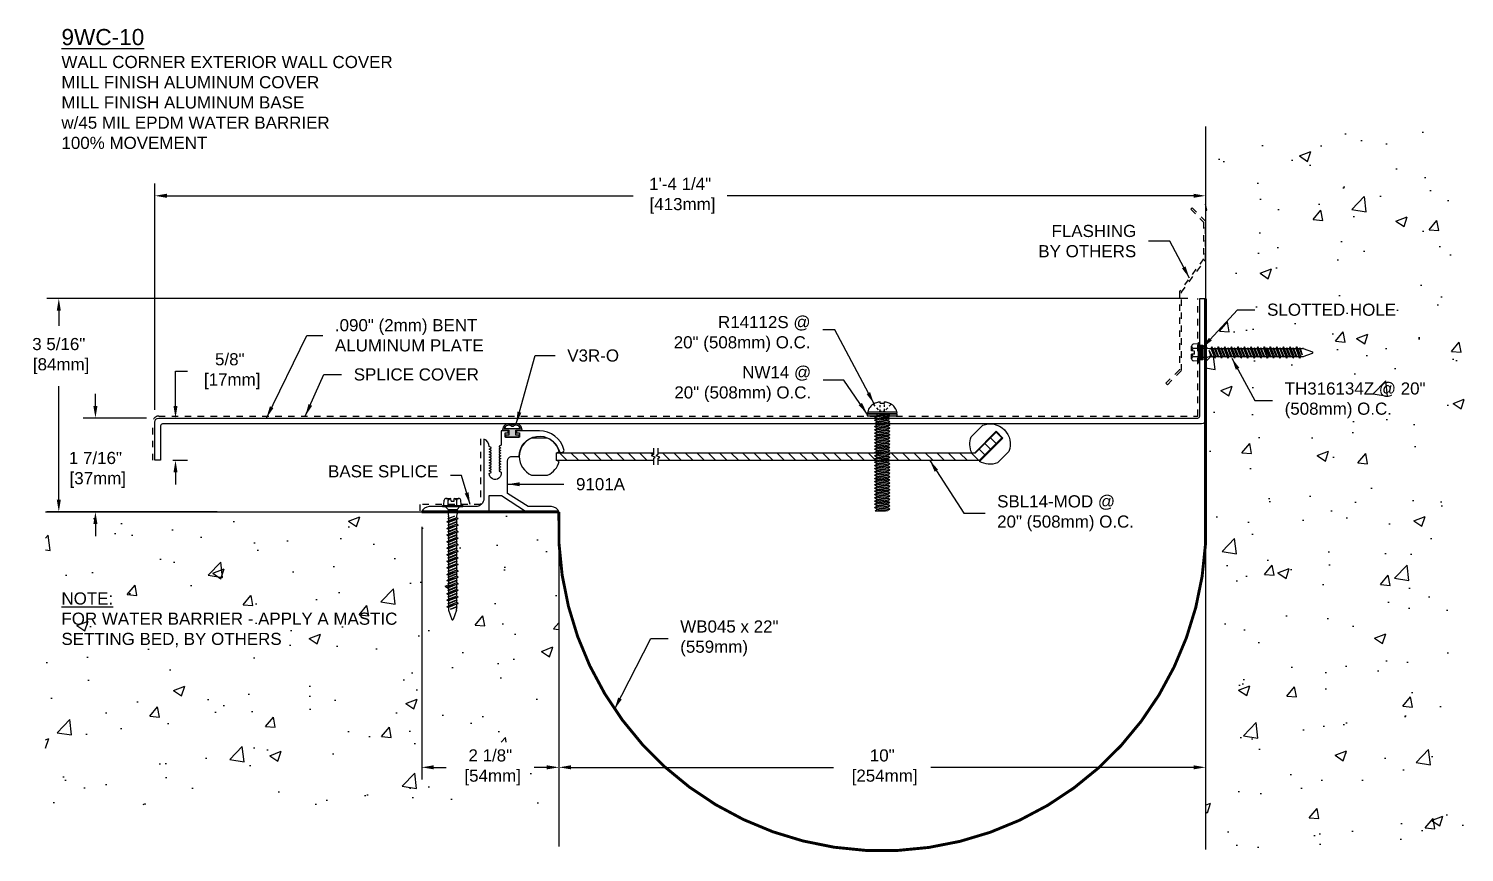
# Model space of a CAD drawing. Header units: inches. Extents: x -0.8 to 56.2, y 1.5 to 14.2.
# Drawn here: x -0.77 to 21.43, y 1.5 to 14.23 of the extents above; entities that cross this region are included whole.
import ezdxf

# ---------------------------------------------------------------- set-up
doc = ezdxf.new("R2010")
doc.units = ezdxf.units.IN
doc.header["$LTSCALE"] = 0.25
doc.header["$MEASUREMENT"] = 0
doc.linetypes.add('DASHED2', pattern=[0.375, 0.25, -0.125])
for name, color, linetype in [('ANCHORS', 4, 'Continuous'), ('CONDITIONS', 1, 'Continuous'), ('DIMENSIONS', 3, 'Continuous'), ('FILLERS', 2, 'Continuous'), ('METALS', 7, 'Continuous'), ('TEXT', 2, 'Continuous')]:
    doc.layers.add(name, color=color, linetype=linetype)
doc.styles.add('ARIAL', font='arial.ttf')
doc.dimstyles.new('ARIAL', dxfattribs={"dimtxt": 0.1875, "dimasz": 0.1875, "dimexe": 0.1875, "dimexo": 0.1875, "dimgap": 0.1875, "dimtad": 0, "dimtih": 1, "dimtoh": 1, "dimdec": 4, "dimzin": 3, "dimdsep": 46, "dimlunit": 4, "dimtxsty": 'ARIAL', "dimcen": 0.1875, "dimadec": 0, "dimazin": 0, "dimtfac": 1, "dimtdec": 4, "dimtofl": 0, "dimtmove": 0, "dimatfit": 3, "dimfxl": 0, "dimfrac": 2, "dimtolj": 1, "dimtzin": 0, "dimarcsym": 0})

# ---------------------------------------------------------------- blocks, each defined once
blk = doc.blocks.new('TH-316134')
for p, q in [((-0.157, 0.019), (0.157, 0.019)), ((-0.157, 0), (-0.157, 0.019)), ((-0.157, 0), (0.157, 0)), ((-0.135, 0.029), (-0.129, 0.1)), ((-0.115, 0), (-0.07, -0.045)), ((-0.097, 0.127), (-0.027, 0.127)), ((-0.065, 0.019), (-0.065, 0.1)), ((-0.023, 0.083), (-0.027, 0.127)), ((-0.023, 0.083), (0.023, 0.083)), ((0.023, 0.083), (0.027, 0.127)), ((0.027, 0.127), (0.097, 0.127)), ((0.064, 0.019), (0.064, 0.1)), ((0.115, 0), (0.07, -0.045)), ((0.135, 0.029), (0.129, 0.1)), ((0.157, 0.019), (0.157, 0)), ((-0.086, -0.234), (0.086, -0.184)), ((-0.086, -0.234), (-0.062, -0.221)), ((-0.074, -0.184), (0.032, -0.147)), ((-0.074, -0.184), (-0.062, -0.177)), ((-0.074, -0.184), (-0.062, -0.19)), ((-0.07, -0.045), (0.07, -0.045)), ((-0.07, -0.045), (-0.07, -0.112)), ((-0.069, -0.122), (-0.063, -0.148)), ((0.032, -0.147), (-0.062, -0.19)), ((-0.062, -0.177), (0.032, -0.147)), ((-0.062, -0.157), (-0.062, -0.177)), ((0.062, -0.171), (-0.062, -0.221)), ((-0.062, -0.19), (-0.062, -0.221)), ((0.062, -0.197), (-0.062, -0.247)), ((0.062, -0.157), (0.062, -0.171)), ((0.086, -0.184), (0.062, -0.171)), ((0.086, -0.184), (0.062, -0.197)), ((0.062, -0.197), (0.062, -0.228)), ((0.069, -0.122), (0.063, -0.148)), ((0.07, -0.045), (0.07, -0.112)), ((-0.086, -0.234), (-0.062, -0.247)), ((-0.086, -0.336), (0.086, -0.285)), ((-0.086, -0.336), (-0.062, -0.323)), ((-0.086, -0.336), (-0.062, -0.349)), ((-0.086, -0.437), (0.086, -0.387)), ((-0.086, -0.437), (-0.062, -0.425)), ((-0.086, -0.437), (-0.062, -0.45)), ((-0.074, -0.285), (0.074, -0.234)), ((-0.074, -0.285), (-0.062, -0.279)), ((-0.074, -0.285), (-0.062, -0.291)), ((-0.074, -0.387), (0.074, -0.336)), ((-0.074, -0.387), (-0.062, -0.381)), ((-0.074, -0.387), (-0.062, -0.393)), ((-0.074, -0.488), (0.074, -0.437)), ((-0.062, -0.279), (0.062, -0.228)), ((0.062, -0.241), (-0.062, -0.291)), ((-0.062, -0.247), (-0.062, -0.279)), ((0.062, -0.272), (-0.062, -0.323)), ((-0.062, -0.291), (-0.062, -0.323)), ((0.062, -0.298), (-0.062, -0.349)), ((-0.062, -0.381), (0.062, -0.33)), ((0.062, -0.342), (-0.062, -0.393)), ((-0.062, -0.349), (-0.062, -0.381)), ((0.062, -0.374), (-0.062, -0.425)), ((-0.062, -0.393), (-0.062, -0.425)), ((0.062, -0.4), (-0.062, -0.45)), ((-0.062, -0.482), (0.062, -0.431)), ((0.062, -0.444), (-0.062, -0.494)), ((0.074, -0.234), (0.062, -0.228)), ((0.074, -0.234), (0.062, -0.241)), ((0.062, -0.241), (0.062, -0.272)), ((0.086, -0.285), (0.062, -0.272)), ((0.086, -0.285), (0.062, -0.298)), ((0.062, -0.298), (0.062, -0.33)), ((0.074, -0.336), (0.062, -0.33)), ((0.074, -0.336), (0.062, -0.342)), ((0.062, -0.342), (0.062, -0.374)), ((0.086, -0.387), (0.062, -0.374)), ((0.086, -0.387), (0.062, -0.4)), ((0.062, -0.4), (0.062, -0.431)), ((0.074, -0.437), (0.062, -0.431)), ((0.074, -0.437), (0.062, -0.444)), ((0.062, -0.444), (0.062, -0.475)), ((-0.086, -0.539), (0.086, -0.488)), ((-0.086, -0.539), (-0.062, -0.526)), ((-0.086, -0.539), (-0.062, -0.552)), ((-0.086, -0.641), (0.086, -0.59)), ((-0.086, -0.641), (-0.062, -0.628)), ((-0.086, -0.641), (-0.062, -0.654)), ((-0.074, -0.488), (-0.062, -0.482)), ((-0.074, -0.488), (-0.062, -0.494)), ((-0.074, -0.59), (0.074, -0.539)), ((-0.074, -0.59), (-0.062, -0.584)), ((-0.074, -0.59), (-0.062, -0.596)), ((-0.074, -0.691), (0.074, -0.641)), ((-0.062, -0.45), (-0.062, -0.482)), ((0.062, -0.475), (-0.062, -0.526)), ((-0.062, -0.494), (-0.062, -0.526)), ((0.062, -0.501), (-0.062, -0.552)), ((-0.062, -0.584), (0.062, -0.533)), ((0.062, -0.545), (-0.062, -0.596)), ((-0.062, -0.552), (-0.062, -0.584)), ((0.062, -0.577), (-0.062, -0.628)), ((-0.062, -0.596), (-0.062, -0.628)), ((0.062, -0.603), (-0.062, -0.654)), ((-0.062, -0.685), (0.062, -0.634)), ((0.062, -0.647), (-0.062, -0.698)), ((-0.062, -0.654), (-0.062, -0.685)), ((0.086, -0.488), (0.062, -0.475)), ((0.086, -0.488), (0.062, -0.501)), ((0.062, -0.501), (0.062, -0.533)), ((0.074, -0.539), (0.062, -0.533)), ((0.074, -0.539), (0.062, -0.545)), ((0.062, -0.545), (0.062, -0.577)), ((0.086, -0.59), (0.062, -0.577)), ((0.086, -0.59), (0.062, -0.603)), ((0.062, -0.603), (0.062, -0.634)), ((0.074, -0.641), (0.062, -0.634)), ((0.074, -0.641), (0.062, -0.647)), ((0.062, -0.647), (0.062, -0.678)), ((-0.086, -0.742), (0.086, -0.691)), ((-0.086, -0.742), (-0.062, -0.729)), ((-0.086, -0.742), (-0.062, -0.755)), ((-0.086, -0.844), (0.086, -0.793)), ((-0.086, -0.844), (-0.062, -0.831)), ((-0.086, -0.844), (-0.062, -0.857)), ((-0.074, -0.691), (-0.062, -0.685)), ((-0.074, -0.691), (-0.062, -0.698)), ((-0.074, -0.793), (0.074, -0.742)), ((-0.074, -0.793), (-0.062, -0.787)), ((-0.074, -0.793), (-0.062, -0.799)), ((-0.074, -0.895), (0.074, -0.844)), ((0.062, -0.678), (-0.062, -0.729)), ((-0.062, -0.698), (-0.062, -0.729)), ((0.062, -0.704), (-0.062, -0.755)), ((-0.062, -0.787), (0.062, -0.736)), ((0.062, -0.748), (-0.062, -0.799)), ((-0.062, -0.755), (-0.062, -0.787)), ((0.062, -0.78), (-0.062, -0.831)), ((-0.062, -0.799), (-0.062, -0.831)), ((0.062, -0.806), (-0.062, -0.857)), ((-0.062, -0.888), (0.062, -0.838)), ((0.062, -0.85), (-0.062, -0.901)), ((-0.062, -0.857), (-0.062, -0.888)), ((0.062, -0.882), (-0.062, -0.932)), ((0.086, -0.691), (0.062, -0.678)), ((0.086, -0.691), (0.062, -0.704)), ((0.062, -0.704), (0.062, -0.736)), ((0.074, -0.742), (0.062, -0.736)), ((0.074, -0.742), (0.062, -0.748)), ((0.062, -0.748), (0.062, -0.78)), ((0.086, -0.793), (0.062, -0.78)), ((0.086, -0.793), (0.062, -0.806)), ((0.062, -0.806), (0.062, -0.838)), ((0.074, -0.844), (0.062, -0.838)), ((0.074, -0.844), (0.062, -0.85)), ((0.062, -0.85), (0.062, -0.882)), ((0.086, -0.895), (0.062, -0.882)), ((-0.086, -0.945), (0.086, -0.895)), ((-0.086, -0.945), (-0.062, -0.932)), ((-0.086, -0.945), (-0.062, -0.958)), ((-0.086, -1.047), (0.086, -0.996)), ((-0.086, -1.047), (-0.062, -1.034)), ((-0.086, -1.047), (-0.062, -1.06)), ((-0.086, -1.141), (0.086, -1.09)), ((-0.074, -0.895), (-0.062, -0.888)), ((-0.074, -0.895), (-0.062, -0.901)), ((-0.074, -0.996), (0.074, -0.945)), ((-0.074, -0.996), (-0.062, -0.99)), ((-0.074, -0.996), (-0.062, -1.002)), ((-0.074, -1.09), (0.074, -1.039)), ((-0.074, -1.09), (-0.062, -1.084)), ((-0.074, -1.09), (-0.062, -1.096)), ((-0.062, -0.901), (-0.062, -0.932)), ((0.062, -0.907), (-0.062, -0.958)), ((-0.062, -0.99), (0.062, -0.939)), ((0.062, -0.951), (-0.062, -1.002)), ((-0.062, -0.958), (-0.062, -0.99)), ((0.062, -0.983), (-0.062, -1.034)), ((-0.062, -1.002), (-0.062, -1.034)), ((0.062, -1.009), (-0.062, -1.06)), ((-0.062, -1.084), (0.062, -1.033)), ((0.062, -1.045), (-0.062, -1.096)), ((-0.062, -1.052), (-0.062, -1.084)), ((0.062, -1.077), (-0.062, -1.128)), ((-0.062, -1.096), (-0.062, -1.128)), ((0.062, -1.103), (-0.062, -1.154)), ((0.086, -0.895), (0.062, -0.907)), ((0.062, -0.907), (0.062, -0.939)), ((0.074, -0.945), (0.062, -0.939)), ((0.074, -0.945), (0.062, -0.951)), ((0.062, -0.951), (0.062, -0.983)), ((0.086, -0.996), (0.062, -0.983)), ((0.086, -0.996), (0.062, -1.009)), ((0.062, -1.001), (0.062, -1.033)), ((0.074, -1.039), (0.062, -1.033)), ((0.074, -1.039), (0.062, -1.045)), ((0.062, -1.045), (0.062, -1.077)), ((0.086, -1.09), (0.062, -1.077)), ((0.086, -1.09), (0.062, -1.103)), ((0.062, -1.103), (0.062, -1.134)), ((-0.086, -1.141), (-0.062, -1.128)), ((-0.086, -1.141), (-0.062, -1.154)), ((-0.086, -1.242), (0.086, -1.191)), ((-0.086, -1.242), (-0.062, -1.229)), ((-0.086, -1.242), (-0.062, -1.255)), ((-0.086, -1.344), (0.086, -1.293)), ((-0.086, -1.344), (-0.062, -1.331)), ((-0.074, -1.191), (0.074, -1.141)), ((-0.074, -1.191), (-0.062, -1.185)), ((-0.074, -1.191), (-0.062, -1.198)), ((-0.074, -1.293), (0.074, -1.242)), ((-0.074, -1.293), (-0.062, -1.287)), ((-0.074, -1.293), (-0.062, -1.299)), ((-0.062, -1.185), (0.062, -1.134)), ((0.062, -1.147), (-0.062, -1.198)), ((-0.062, -1.154), (-0.062, -1.185)), ((0.062, -1.178), (-0.062, -1.229)), ((-0.062, -1.198), (-0.062, -1.229)), ((0.062, -1.204), (-0.062, -1.255)), ((-0.062, -1.287), (0.062, -1.236)), ((0.062, -1.248), (-0.062, -1.299)), ((-0.062, -1.255), (-0.062, -1.287)), ((0.062, -1.28), (-0.062, -1.331)), ((-0.062, -1.299), (-0.062, -1.331)), ((0.062, -1.306), (-0.062, -1.357)), ((0.074, -1.141), (0.062, -1.134)), ((0.074, -1.141), (0.062, -1.147)), ((0.062, -1.147), (0.062, -1.178)), ((0.086, -1.191), (0.062, -1.178)), ((0.086, -1.191), (0.062, -1.204)), ((0.062, -1.204), (0.062, -1.236)), ((0.074, -1.242), (0.062, -1.236)), ((0.074, -1.242), (0.062, -1.248)), ((0.062, -1.248), (0.062, -1.28)), ((0.086, -1.293), (0.062, -1.28)), ((0.086, -1.293), (0.062, -1.306)), ((0.062, -1.306), (0.062, -1.338)), ((-0.086, -1.344), (-0.062, -1.357)), ((-0.086, -1.445), (0.086, -1.395)), ((-0.086, -1.445), (-0.062, -1.432)), ((-0.086, -1.445), (-0.062, -1.458)), ((-0.086, -1.547), (0.086, -1.496)), ((-0.086, -1.547), (-0.062, -1.534)), ((-0.086, -1.547), (-0.062, -1.56)), ((-0.074, -1.395), (0.074, -1.344)), ((-0.074, -1.395), (-0.062, -1.388)), ((-0.074, -1.395), (-0.062, -1.401)), ((-0.074, -1.496), (0.074, -1.445)), ((-0.074, -1.496), (-0.062, -1.49)), ((-0.074, -1.496), (-0.062, -1.502)), ((-0.062, -1.388), (0.062, -1.338)), ((0.062, -1.35), (-0.062, -1.401)), ((-0.062, -1.357), (-0.062, -1.388)), ((0.062, -1.382), (-0.062, -1.432)), ((-0.062, -1.401), (-0.062, -1.432)), ((0.062, -1.407), (-0.062, -1.458)), ((-0.062, -1.49), (0.062, -1.439)), ((0.062, -1.451), (-0.062, -1.502)), ((-0.062, -1.458), (-0.062, -1.49)), ((0.062, -1.483), (-0.062, -1.534)), ((-0.062, -1.502), (-0.062, -1.534)), ((0.062, -1.509), (-0.062, -1.56)), ((-0.034, -1.584), (0.062, -1.541)), ((-0.034, -1.584), (0.074, -1.547)), ((0.062, -1.553), (-0.034, -1.584)), ((0.074, -1.344), (0.062, -1.338)), ((0.074, -1.344), (0.062, -1.35)), ((0.062, -1.35), (0.062, -1.382)), ((0.086, -1.395), (0.062, -1.382)), ((0.086, -1.395), (0.062, -1.407)), ((0.062, -1.407), (0.062, -1.439)), ((0.074, -1.445), (0.062, -1.439)), ((0.074, -1.445), (0.062, -1.451)), ((0.062, -1.451), (0.062, -1.483)), ((0.086, -1.496), (0.062, -1.483)), ((0.086, -1.496), (0.062, -1.509)), ((0.062, -1.509), (0.062, -1.541)), ((0.074, -1.547), (0.062, -1.541)), ((0.074, -1.547), (0.062, -1.553)), ((0.062, -1.553), (0.062, -1.586)), ((-0.062, -1.56), (-0.062, -1.586)), ((-0.06, -1.601), (-0.01, -1.744)), ((0.06, -1.601), (0.01, -1.744))]:
    blk.add_line(p, q)
for centre, radius, start, end in [((-0.146, 0.03), 0.0112, 270, 355), ((-0.097, 0.095), 0.0327, 9.285, 170.715), ((0, 0.038), 0.0896, 107.4215, 136.0407), ((0, 0.038), 0.0896, 43.9593, 72.5785), ((0.097, 0.095), 0.0327, 9.285, 170.715), ((0.146, 0.03), 0.0112, 185, 270), ((-0.023, -0.112), 0.0465, 180, 191.9357), ((-0.109, -0.157), 0.0465, 0, 11.9357), ((0.109, -0.157), 0.0465, 168.0643, 180), ((0.023, -0.112), 0.0465, 348.0643, 0), ((-0.016, -1.586), 0.0465, 180, 199.3058), ((0, -1.739), 0.0106, 204.1001, 335.8999), ((0.016, -1.586), 0.0465, 340.6942, 0)]:
    blk.add_arc(centre, radius, start, end)
blk = doc.blocks.new('TH316134')
blk.add_blockref('TH-316134', (0, 0))
blk = doc.blocks.new('*D3')
at = {"layer": 'Defpoints', "color": 0}
for p in [(1.242, 8.215), (0.262, 6.765), (2.33, 6.765)]:
    blk.add_point(p, dxfattribs=at)
at = {"layer": 'DIMENSIONS', "color": 0, "lineweight": -2}
for p, q in [((0.262, 8.402), (0.262, 8.59)), ((1.054, 8.215), (0.074, 8.215)), ((2.142, 6.765), (0.074, 6.765)), ((0.262, 6.577), (0.262, 6.39))]:
    blk.add_line(p, q, dxfattribs=at)
at = {"layer": 'DIMENSIONS', "color": 0}
for points in [[(0.23, 8.402), (0.293, 8.402), (0.262, 8.215)], [(0.23, 6.577), (0.293, 6.577), (0.262, 6.765)]]:
    blk.add_solid(points, dxfattribs=at)
at = {"layer": 'DIMENSIONS', "color": 0, "insert": (0.262, 7.413), "char_height": 0.1875, "attachment_point": 5, "style": 'ARIAL'}
blk.add_mtext('\\A1;1 7/16"\\P [37mm]', dxfattribs=at)
blk = doc.blocks.new('*D4')
at = {"layer": 'Defpoints', "color": 0}
for p in [(5.307, 6.72), (7.429, 3.547), (7.429, 2.815)]:
    blk.add_point(p, dxfattribs=at)
at = {"layer": 'DIMENSIONS', "color": 0, "lineweight": -2}
for p, q in [((5.307, 6.532), (5.307, 2.628)), ((7.429, 3.359), (7.429, 2.628)), ((5.494, 2.815), (5.688, 2.815)), ((7.242, 2.815), (7.047, 2.815))]:
    blk.add_line(p, q, dxfattribs=at)
at = {"layer": 'DIMENSIONS', "color": 0}
for points in [[(5.494, 2.847), (5.494, 2.784), (5.307, 2.815)], [(7.242, 2.847), (7.242, 2.784), (7.429, 2.815)]]:
    blk.add_solid(points, dxfattribs=at)
at = {"layer": 'DIMENSIONS', "color": 0, "insert": (6.368, 2.815), "char_height": 0.1875, "attachment_point": 5, "style": 'ARIAL'}
blk.add_mtext('\\A1;2 1/8"\\P [54mm]', dxfattribs=at)
blk = doc.blocks.new('*D5')
at = {"layer": 'Defpoints', "color": 0}
for p in [(1.242, 8.215), (1.269, 7.562), (1.5, 7.562)]:
    blk.add_point(p, dxfattribs=at)
at = {"layer": 'DIMENSIONS', "color": 0, "lineweight": -2}
for p, q in [((1.5, 8.402), (1.5, 8.939)), ((1.5, 8.939), (1.688, 8.939)), ((1.429, 8.215), (1.688, 8.215)), ((1.457, 7.562), (1.688, 7.562)), ((1.5, 7.375), (1.5, 7.187))]:
    blk.add_line(p, q, dxfattribs=at)
at = {"layer": 'DIMENSIONS', "color": 0}
for points in [[(1.469, 8.402), (1.531, 8.402), (1.5, 8.215)], [(1.469, 7.375), (1.531, 7.375), (1.5, 7.562)]]:
    blk.add_solid(points, dxfattribs=at)
at = {"layer": 'DIMENSIONS', "color": 0, "insert": (2.34, 8.939), "char_height": 0.1875, "attachment_point": 5, "style": 'ARIAL'}
blk.add_mtext('\\A1;5/8"\\P [17mm]', dxfattribs=at)
blk = doc.blocks.new('*D6')
at = {"layer": 'Defpoints', "color": 0}
for p in [(7.429, 3.547), (17.429, 3.547), (17.429, 2.815)]:
    blk.add_point(p, dxfattribs=at)
at = {"layer": 'DIMENSIONS', "color": 0, "lineweight": -2}
for p, q in [((7.429, 3.359), (7.429, 2.628)), ((17.429, 3.359), (17.429, 2.628)), ((7.617, 2.815), (11.677, 2.815)), ((17.242, 2.815), (13.182, 2.815))]:
    blk.add_line(p, q, dxfattribs=at)
at = {"layer": 'DIMENSIONS', "color": 0}
for points in [[(7.617, 2.847), (7.617, 2.784), (7.429, 2.815)], [(17.242, 2.847), (17.242, 2.784), (17.429, 2.815)]]:
    blk.add_solid(points, dxfattribs=at)
at = {"layer": 'DIMENSIONS', "color": 0, "insert": (12.429, 2.815), "char_height": 0.1875, "attachment_point": 5, "style": 'ARIAL'}
blk.add_mtext('\\A1;10"\\P [254mm]', dxfattribs=at)
blk = doc.blocks.new('*D7')
at = {"layer": 'Defpoints', "color": 0}
for p in [(17.429, 11.72), (17.429, 11.65), (1.179, 8.152)]:
    blk.add_point(p, dxfattribs=at)
at = {"layer": 'DIMENSIONS', "color": 0, "lineweight": -2}
for p, q in [((1.179, 8.34), (1.179, 11.838)), ((1.367, 11.65), (8.579, 11.65)), ((17.242, 11.65), (10.029, 11.65)), ((17.429, 11.532), (17.429, 11.463))]:
    blk.add_line(p, q, dxfattribs=at)
at = {"layer": 'DIMENSIONS', "color": 0}
for points in [[(1.367, 11.682), (1.367, 11.619), (1.179, 11.65)], [(17.242, 11.682), (17.242, 11.619), (17.429, 11.65)]]:
    blk.add_solid(points, dxfattribs=at)
at = {"layer": 'DIMENSIONS', "color": 0, "insert": (9.304, 11.65), "char_height": 0.1875, "attachment_point": 5, "style": 'ARIAL'}
blk.add_mtext('\\A1;1\'-4 1/4"\\P [413mm]', dxfattribs=at)
blk = doc.blocks.new('9101a')
blk.add_lwpolyline([(-0.925, 0.836), (-0.897, 0.822), (-0.925, 0.807), (-0.925, 0.795), (-0.897, 0.78), (-0.925, 0.766), (-0.925, 0.753), (-0.897, 0.739), (-0.925, 0.724), (-0.925, 0.711), (-0.897, 0.697), (-0.925, 0.682), (-0.925, 0.67), (-0.897, 0.655), (-0.925, 0.641), (-0.925, 0.628), (-0.895, 0.613, -1.093785), (-1.08, 0.591), (-1.049, 0.607), (-1.049, 0.62), (-1.077, 0.634), (-1.049, 0.649), (-1.049, 0.661), (-1.077, 0.676), (-1.049, 0.691), (-1.049, 0.703), (-1.077, 0.718), (-1.049, 0.732), (-1.049, 0.745), (-1.077, 0.759), (-1.049, 0.774), (-1.049, 0.786), (-1.077, 0.801), (-1.049, 0.816), (-1.049, 0.828), (-1.077, 0.843), (-1.049, 0.857), (-1.049, 0.87), (-1.077, 0.884), (-1.049, 0.899), (-1.049, 0.911), (-1.077, 0.926), (-1.049, 0.941), (-1.049, 0.953), (-1.077, 0.968), (-1.049, 0.982), (-1.049, 0.995), (-1.08, 1.011, 0.304337), (-1.16, 1.125), (-1.16, 0.205, -0.414214), (-1.285, 0.08), (-2.006, 0.08, 0.310805), (-2.123, 0), (-1.08, 0), (-1.08, 0.25), (-0.89, 0.25), (-0.5, 0), (0, 0, 0.306943), (-0.115, 0.08), (-0.477, 0.08), (-0.793, 0.283), (-0.793, 0.792, -0.414214), (-0.731, 0.854), (-0.616, 0.854, -0.865696), (0.001, 0.944, 1), (0.078, 0.966, 0.330951), (-0.301, 1.25), (-0.658, 1.25), (-0.658, 1.22), (-0.608, 1.22), (-0.608, 1.152), (-0.833, 1.152), (-0.833, 1.22), (-0.783, 1.22), (-0.783, 1.25), (-0.893, 1.25), (-0.893, 1.032), (-0.925, 1.016), (-0.925, 1.003), (-0.897, 0.989), (-0.925, 0.974), (-0.925, 0.961), (-0.897, 0.947), (-0.925, 0.932), (-0.925, 0.92), (-0.897, 0.905), (-0.925, 0.891), (-0.925, 0.878), (-0.897, 0.864), (-0.925, 0.849)], format="xyb", close=True)
blk = doc.blocks.new('*D8')
at = {"layer": 'Defpoints', "color": 0}
for p in [(-0.305, 10.062), (17.339, 10.062), (2.33, 6.765)]:
    blk.add_point(p, dxfattribs=at)
at = {"layer": 'DIMENSIONS', "color": 0, "lineweight": -2}
for p, q in [((17.152, 10.062), (-0.492, 10.062)), ((-0.305, 9.875), (-0.305, 9.639)), ((-0.305, 6.952), (-0.305, 8.708)), ((2.142, 6.765), (-0.492, 6.765))]:
    blk.add_line(p, q, dxfattribs=at)
at = {"layer": 'DIMENSIONS', "color": 0}
for points in [[(-0.336, 9.875), (-0.273, 9.875), (-0.305, 10.062)], [(-0.336, 6.952), (-0.273, 6.952), (-0.305, 6.765)]]:
    blk.add_solid(points, dxfattribs=at)
at = {"layer": 'DIMENSIONS', "color": 0, "insert": (-0.305, 9.174), "char_height": 0.1875, "attachment_point": 5, "style": 'ARIAL'}
blk.add_mtext('\\A1;3 5/16"\\P [84mm]', dxfattribs=at)
blk = doc.blocks.new('SBL14-MOD')
h = blk.add_hatch()
h.set_pattern_fill('ANSI31', color=256, angle=90, style=0)
h.set_pattern_definition([(135, (-1.5, -3e-15), (-0.0883883, -0.0883883), [])])
h.paths.add_polyline_path([(12.783, 7.913), (12.694, 8.001), (12.372, 7.679), (11.053, 7.679), (11.04, 7.667), (11.05, 7.656), (11.04, 7.646), (11.05, 7.635), (11.04, 7.625), (11.05, 7.615), (11.04, 7.604), (11.05, 7.594), (11.04, 7.584), (11.05, 7.573), (11.04, 7.563), (11.044, 7.559), (12.429, 7.559)])
h.paths.add_polyline_path([(10.808, 7.651), (10.818, 7.661), (10.808, 7.672), (10.816, 7.679), (7.46, 7.679), (7.46, 7.649), (7.431, 7.63), (7.489, 7.608), (7.46, 7.589), (7.46, 7.559), (10.817, 7.559), (10.808, 7.568), (10.818, 7.578), (10.808, 7.589), (10.818, 7.599), (10.808, 7.609), (10.818, 7.62), (10.808, 7.63), (10.818, 7.64)])
h.paths.add_polyline_path([(7.39, 7.649), (7.39, 7.679), (5.891, 7.679), (5.891, 7.559), (7.39, 7.559), (7.39, 7.589), (7.419, 7.608), (7.361, 7.63)])
for p, q in [((12.372, 7.679), (12.694, 8.001)), ((12.783, 7.913), (12.694, 8.001)), ((12.429, 7.559), (12.783, 7.913)), ((7.39, 7.649), (7.361, 7.63)), ((7.419, 7.608), (7.361, 7.63)), ((7.39, 7.749), (7.39, 7.649)), ((7.39, 7.589), (7.419, 7.608)), ((7.39, 7.589), (7.39, 7.489)), ((7.46, 7.649), (7.431, 7.63)), ((7.489, 7.608), (7.431, 7.63)), ((7.46, 7.749), (7.46, 7.649)), ((7.46, 7.679), (12.372, 7.679)), ((7.46, 7.589), (7.489, 7.608)), ((7.46, 7.589), (7.46, 7.489)), ((12.429, 7.559), (7.46, 7.559))]:
    blk.add_line(p, q)
blk.add_lwpolyline([(12.313, 7.679, -0.206364), (12.305, 7.926), (12.482, 8.103, -0.654654), (12.887, 7.698), (12.71, 7.521, -0.233897), (12.434, 7.545), (12.793, 7.905), (12.688, 8.01), (12.358, 7.679)], format="xyb")
blk.add_lwpolyline([(5.932, 7.694, 0.233897), (5.754, 7.906), (5.504, 7.906, 0.654654), (5.504, 7.333), (5.754, 7.333, 0.233897), (5.932, 7.545), (5.891, 7.559), (5.891, 7.679)], format="xyb", close=True)
for points in [[(5.891, 7.679), (7.39, 7.679)], [(7.39, 7.559), (5.891, 7.559)]]:
    blk.add_lwpolyline(points)
blk = doc.blocks.new('V3R')
h = blk.add_hatch(color=256)
h.paths.add_polyline_path([(16.202, 8.027), (16.3, 8.027, 0.622111), (16.159, 8.11, -0.142696), (16.141, 8.11, 0.622111), (16, 8.027), (16.097, 8.027), (16.097, 7.952), (16.042, 7.952), (16.042, 7.917), (16.257, 7.917), (16.257, 7.952), (16.202, 7.952)])
h.paths.add_polyline_path([(16.025, 8.052, -0.564406), (16.139, 8.086, 0.17356), (16.16, 8.086, -0.564406), (16.275, 8.052)], flags=16)
for points in [[(16.257, 7.917), (16.042, 7.917), (16.042, 7.952), (16.097, 7.952), (16.097, 8.027), (16, 8.027, -0.622111), (16.141, 8.11, 0.142696), (16.159, 8.11, -0.622111), (16.3, 8.027), (16.202, 8.027), (16.202, 7.952), (16.257, 7.952)], [(16.139, 8.086, 0.17356), (16.16, 8.086, -0.564406), (16.275, 8.052), (16.025, 8.052, -0.564406)]]:
    blk.add_lwpolyline(points, format="xyb", close=True)
blk = doc.blocks.new('R14112')
for p, q in [((-0.226, 0.031), (0.226, 0.031)), ((-0.226, 0.031), (-0.22, 0)), ((-0.22, 0), (0.22, 0)), ((-0.109, 0.116), (-0.133, 0.141)), ((-0.057, 0.062), (-0.086, 0.092)), ((-0.085, 0), (-0.085, -0.03)), ((-0.034, 0.038), (-0.042, 0.046)), ((-0.034, 0.161), (-0.034, 0.182)), ((-0.034, 0.161), (0.034, 0.161)), ((-0.034, 0.103), (-0.034, 0.131)), ((-0.034, 0.038), (-0.034, 0.065)), ((-0.034, 0.038), (-0.01, 0.038)), ((0.01, 0.038), (0.034, 0.038)), ((0.034, 0.161), (0.034, 0.182)), ((0.034, 0.106), (0.034, 0.142)), ((0.034, 0.038), (0.034, 0.073)), ((0.034, 0.038), (0.042, 0.046)), ((0.057, 0.062), (0.086, 0.092)), ((0.085, 0), (0.085, -0.005)), ((0.109, 0.116), (0.133, 0.141)), ((0.226, 0.031), (0.22, 0)), ((-0.119, -0.05), (0.119, -0.025)), ((-0.119, -0.05), (-0.085, -0.03)), ((-0.119, -0.05), (-0.085, -0.07)), ((-0.119, -0.1), (0.119, -0.075)), ((-0.119, -0.1), (-0.085, -0.08)), ((-0.119, -0.1), (-0.085, -0.12)), ((-0.119, -0.15), (0.119, -0.125)), ((-0.119, -0.15), (-0.085, -0.13)), ((-0.119, -0.15), (-0.085, -0.17)), ((-0.119, -0.2), (0.119, -0.175)), ((-0.119, -0.2), (-0.085, -0.18)), ((-0.119, -0.2), (-0.085, -0.22)), ((-0.085, -0.03), (0.085, -0.005)), ((-0.085, -0.07), (0.085, -0.045)), ((-0.085, -0.08), (0.085, -0.055)), ((-0.085, -0.07), (-0.085, -0.08)), ((-0.085, -0.12), (0.085, -0.095)), ((-0.085, -0.13), (0.085, -0.105)), ((-0.085, -0.12), (-0.085, -0.13)), ((-0.085, -0.17), (0.085, -0.145)), ((-0.085, -0.18), (0.085, -0.155)), ((-0.085, -0.17), (-0.085, -0.18)), ((-0.085, -0.22), (0.085, -0.195)), ((-0.085, -0.23), (0.085, -0.205)), ((-0.085, -0.22), (-0.085, -0.23)), ((0.119, -0.025), (0.085, -0.005)), ((0.119, -0.025), (0.085, -0.045)), ((0.085, -0.045), (0.085, -0.055)), ((0.119, -0.075), (0.085, -0.055)), ((0.119, -0.075), (0.085, -0.095)), ((0.085, -0.095), (0.085, -0.105)), ((0.119, -0.125), (0.085, -0.105)), ((0.119, -0.125), (0.085, -0.145)), ((0.085, -0.145), (0.085, -0.155)), ((0.119, -0.175), (0.085, -0.155)), ((0.119, -0.175), (0.085, -0.195)), ((0.085, -0.195), (0.085, -0.205)), ((0.119, -0.225), (0.085, -0.205)), ((-0.119, -0.25), (0.119, -0.225)), ((-0.119, -0.25), (-0.085, -0.23)), ((-0.119, -0.25), (-0.085, -0.27)), ((-0.119, -0.3), (0.119, -0.275)), ((-0.119, -0.3), (-0.085, -0.28)), ((-0.119, -0.3), (-0.085, -0.32)), ((-0.119, -0.35), (0.119, -0.325)), ((-0.119, -0.35), (-0.085, -0.33)), ((-0.119, -0.35), (-0.085, -0.37)), ((-0.119, -0.4), (0.119, -0.375)), ((-0.119, -0.4), (-0.085, -0.38)), ((-0.119, -0.4), (-0.085, -0.42)), ((-0.119, -0.45), (0.119, -0.425)), ((-0.119, -0.45), (-0.085, -0.43)), ((-0.085, -0.27), (0.085, -0.245)), ((-0.085, -0.28), (0.085, -0.255)), ((-0.085, -0.27), (-0.085, -0.28)), ((-0.085, -0.32), (0.085, -0.295)), ((-0.085, -0.33), (0.085, -0.305)), ((-0.085, -0.32), (-0.085, -0.33)), ((-0.085, -0.37), (0.085, -0.345)), ((-0.085, -0.38), (0.085, -0.355)), ((-0.085, -0.37), (-0.085, -0.38)), ((-0.085, -0.42), (0.085, -0.395)), ((-0.085, -0.43), (0.085, -0.405)), ((-0.085, -0.42), (-0.085, -0.43)), ((0.119, -0.225), (0.085, -0.245)), ((0.085, -0.245), (0.085, -0.255)), ((0.119, -0.275), (0.085, -0.255)), ((0.119, -0.275), (0.085, -0.295)), ((0.085, -0.295), (0.085, -0.305)), ((0.119, -0.325), (0.085, -0.305)), ((0.119, -0.325), (0.085, -0.345)), ((0.085, -0.345), (0.085, -0.355)), ((0.119, -0.375), (0.085, -0.355)), ((0.119, -0.375), (0.085, -0.395)), ((0.085, -0.395), (0.085, -0.405)), ((0.119, -0.425), (0.085, -0.405)), ((0.119, -0.425), (0.085, -0.445)), ((-0.119, -0.45), (-0.085, -0.47)), ((-0.119, -0.5), (0.119, -0.475)), ((-0.119, -0.5), (-0.085, -0.48)), ((-0.119, -0.5), (-0.085, -0.52)), ((-0.119, -0.55), (0.119, -0.525)), ((-0.119, -0.55), (-0.085, -0.53)), ((-0.119, -0.55), (-0.085, -0.57)), ((-0.119, -0.6), (0.119, -0.575)), ((-0.119, -0.6), (-0.085, -0.58)), ((-0.119, -0.6), (-0.085, -0.62)), ((-0.119, -0.65), (0.119, -0.625)), ((-0.119, -0.65), (-0.085, -0.63)), ((-0.119, -0.65), (-0.085, -0.67)), ((-0.085, -0.47), (0.085, -0.445)), ((-0.085, -0.48), (0.085, -0.455)), ((-0.085, -0.47), (-0.085, -0.48)), ((-0.085, -0.52), (0.085, -0.495)), ((-0.085, -0.53), (0.085, -0.505)), ((-0.085, -0.52), (-0.085, -0.53)), ((-0.085, -0.57), (0.085, -0.545)), ((-0.085, -0.58), (0.085, -0.555)), ((-0.085, -0.57), (-0.085, -0.58)), ((-0.085, -0.62), (0.085, -0.595)), ((-0.085, -0.63), (0.085, -0.605)), ((-0.085, -0.62), (-0.085, -0.63)), ((-0.085, -0.67), (0.085, -0.645)), ((-0.085, -0.68), (0.085, -0.655)), ((0.085, -0.445), (0.085, -0.455)), ((0.119, -0.475), (0.085, -0.455)), ((0.119, -0.475), (0.085, -0.495)), ((0.085, -0.495), (0.085, -0.505)), ((0.119, -0.525), (0.085, -0.505)), ((0.119, -0.525), (0.085, -0.545)), ((0.085, -0.545), (0.085, -0.555)), ((0.119, -0.575), (0.085, -0.555)), ((0.119, -0.575), (0.085, -0.595)), ((0.085, -0.595), (0.085, -0.605)), ((0.119, -0.625), (0.085, -0.605)), ((0.119, -0.625), (0.085, -0.645)), ((0.085, -0.645), (0.085, -0.655)), ((0.119, -0.675), (0.085, -0.655)), ((-0.119, -0.7), (0.119, -0.675)), ((-0.119, -0.7), (-0.085, -0.68)), ((-0.119, -0.7), (-0.085, -0.72)), ((-0.119, -0.75), (0.119, -0.725)), ((-0.119, -0.75), (-0.085, -0.73)), ((-0.119, -0.75), (-0.085, -0.77)), ((-0.119, -0.8), (0.119, -0.775)), ((-0.119, -0.8), (-0.085, -0.78)), ((-0.119, -0.8), (-0.085, -0.82)), ((-0.119, -0.85), (0.119, -0.825)), ((-0.119, -0.85), (-0.085, -0.83)), ((-0.119, -0.85), (-0.085, -0.87)), ((-0.119, -0.9), (0.119, -0.875)), ((-0.119, -0.9), (-0.085, -0.88)), ((-0.085, -0.67), (-0.085, -0.68)), ((-0.085, -0.72), (0.085, -0.695)), ((-0.085, -0.73), (0.085, -0.705)), ((-0.085, -0.72), (-0.085, -0.73)), ((-0.085, -0.77), (0.085, -0.745)), ((-0.085, -0.78), (0.085, -0.755)), ((-0.085, -0.77), (-0.085, -0.78)), ((-0.085, -0.82), (0.085, -0.795)), ((-0.085, -0.83), (0.085, -0.805)), ((-0.085, -0.82), (-0.085, -0.83)), ((-0.085, -0.87), (0.085, -0.845)), ((-0.085, -0.88), (0.085, -0.855)), ((-0.085, -0.87), (-0.085, -0.88)), ((0.119, -0.675), (0.085, -0.695)), ((0.085, -0.695), (0.085, -0.705)), ((0.119, -0.725), (0.085, -0.705)), ((0.119, -0.725), (0.085, -0.745)), ((0.085, -0.745), (0.085, -0.755)), ((0.119, -0.775), (0.085, -0.755)), ((0.119, -0.775), (0.085, -0.795)), ((0.085, -0.795), (0.085, -0.805)), ((0.119, -0.825), (0.085, -0.805)), ((0.119, -0.825), (0.085, -0.845)), ((0.085, -0.845), (0.085, -0.855)), ((0.119, -0.875), (0.085, -0.855)), ((0.119, -0.875), (0.085, -0.895)), ((-0.119, -0.9), (-0.085, -0.92)), ((-0.119, -0.95), (0.119, -0.925)), ((-0.119, -0.95), (-0.085, -0.93)), ((-0.119, -0.95), (-0.085, -0.97)), ((-0.119, -1), (0.119, -0.975)), ((-0.119, -1), (-0.085, -0.98)), ((-0.119, -1), (-0.085, -1.02)), ((-0.119, -1.05), (0.119, -1.025)), ((-0.119, -1.05), (-0.085, -1.03)), ((-0.119, -1.05), (-0.085, -1.07)), ((-0.119, -1.1), (0.119, -1.075)), ((-0.119, -1.1), (-0.085, -1.08)), ((-0.119, -1.1), (-0.085, -1.12)), ((-0.085, -0.92), (0.085, -0.895)), ((-0.085, -0.93), (0.085, -0.905)), ((-0.085, -0.92), (-0.085, -0.93)), ((-0.085, -0.97), (0.085, -0.945)), ((-0.085, -0.98), (0.085, -0.955)), ((-0.085, -0.97), (-0.085, -0.98)), ((-0.085, -1.02), (0.085, -0.995)), ((-0.085, -1.03), (0.085, -1.005)), ((-0.085, -1.02), (-0.085, -1.03)), ((-0.085, -1.07), (0.085, -1.045)), ((-0.085, -1.08), (0.085, -1.055)), ((-0.085, -1.07), (-0.085, -1.08)), ((-0.085, -1.12), (0.085, -1.095)), ((-0.085, -1.13), (0.085, -1.105)), ((0.085, -0.895), (0.085, -0.905)), ((0.119, -0.925), (0.085, -0.905)), ((0.119, -0.925), (0.085, -0.945)), ((0.085, -0.945), (0.085, -0.955)), ((0.119, -0.975), (0.085, -0.955)), ((0.119, -0.975), (0.085, -0.995)), ((0.085, -0.995), (0.085, -1.005)), ((0.119, -1.025), (0.085, -1.005)), ((0.119, -1.025), (0.085, -1.045)), ((0.085, -1.045), (0.085, -1.055)), ((0.119, -1.075), (0.085, -1.055)), ((0.119, -1.075), (0.085, -1.095)), ((0.085, -1.095), (0.085, -1.105)), ((0.119, -1.125), (0.085, -1.105)), ((-0.119, -1.15), (0.119, -1.125)), ((-0.119, -1.15), (-0.085, -1.13)), ((-0.119, -1.15), (-0.085, -1.17)), ((-0.119, -1.2), (0.119, -1.175)), ((-0.119, -1.2), (-0.085, -1.18)), ((-0.119, -1.2), (-0.085, -1.22)), ((-0.119, -1.25), (0.119, -1.225)), ((-0.119, -1.25), (-0.085, -1.23)), ((-0.119, -1.25), (-0.085, -1.27)), ((-0.119, -1.3), (0.119, -1.275)), ((-0.119, -1.3), (-0.085, -1.28)), ((-0.119, -1.3), (-0.085, -1.32)), ((-0.119, -1.35), (0.119, -1.325)), ((-0.119, -1.35), (-0.085, -1.33)), ((-0.085, -1.12), (-0.085, -1.13)), ((-0.085, -1.17), (0.085, -1.145)), ((-0.085, -1.18), (0.085, -1.155)), ((-0.085, -1.17), (-0.085, -1.18)), ((-0.085, -1.22), (0.085, -1.195)), ((-0.085, -1.23), (0.085, -1.205)), ((-0.085, -1.22), (-0.085, -1.23)), ((-0.085, -1.27), (0.085, -1.245)), ((-0.085, -1.28), (0.085, -1.255)), ((-0.085, -1.27), (-0.085, -1.28)), ((-0.085, -1.32), (0.085, -1.295)), ((-0.085, -1.33), (0.085, -1.305)), ((-0.085, -1.32), (-0.085, -1.33)), ((0.119, -1.125), (0.085, -1.145)), ((0.085, -1.145), (0.085, -1.155)), ((0.119, -1.175), (0.085, -1.155)), ((0.119, -1.175), (0.085, -1.195)), ((0.085, -1.195), (0.085, -1.205)), ((0.119, -1.225), (0.085, -1.205)), ((0.119, -1.225), (0.085, -1.245)), ((0.085, -1.245), (0.085, -1.255)), ((0.119, -1.275), (0.085, -1.255)), ((0.119, -1.275), (0.085, -1.295)), ((0.085, -1.295), (0.085, -1.305)), ((0.119, -1.325), (0.085, -1.305)), ((0.119, -1.325), (0.085, -1.345)), ((-0.119, -1.35), (-0.085, -1.37)), ((-0.119, -1.4), (0.119, -1.375)), ((-0.119, -1.4), (-0.085, -1.38)), ((-0.119, -1.4), (-0.085, -1.42)), ((-0.119, -1.45), (0.119, -1.425)), ((-0.119, -1.45), (-0.085, -1.43)), ((-0.119, -1.45), (-0.085, -1.47)), ((-0.11, -1.5), (0.119, -1.475)), ((-0.11, -1.5), (-0.085, -1.48)), ((-0.11, -1.5), (0.048, -1.5)), ((-0.085, -1.37), (0.085, -1.345)), ((-0.085, -1.38), (0.085, -1.355)), ((-0.085, -1.37), (-0.085, -1.38)), ((-0.085, -1.42), (0.085, -1.395)), ((-0.085, -1.43), (0.085, -1.405)), ((-0.085, -1.42), (-0.085, -1.43)), ((-0.085, -1.47), (0.085, -1.445)), ((-0.085, -1.48), (0.085, -1.455)), ((-0.085, -1.47), (-0.085, -1.48)), ((0.048, -1.5), (0.085, -1.495)), ((0.085, -1.345), (0.085, -1.355)), ((0.119, -1.375), (0.085, -1.355)), ((0.119, -1.375), (0.085, -1.395)), ((0.085, -1.395), (0.085, -1.405)), ((0.119, -1.425), (0.085, -1.405)), ((0.119, -1.425), (0.085, -1.445)), ((0.085, -1.445), (0.085, -1.455)), ((0.119, -1.475), (0.085, -1.455)), ((0.119, -1.475), (0.085, -1.495))]:
    blk.add_line(p, q)
for centre, radius, start, end in [((-0.08, 0), 0.149, 152.7282, 167.9922), ((-0.041, -0.02), 0.192, 128.7816, 152.7282), ((-0.016, -0.051), 0.232, 108.4084, 128.7816), ((0, -0.1), 0.284, 96.8718, 108.4084), ((0, -0.1), 0.284, 71.5916, 83.1282), ((0.016, -0.051), 0.232, 51.2184, 71.5916), ((0.041, -0.02), 0.192, 27.2718, 51.2184), ((0.08, 0), 0.149, 12.0078, 27.2718)]:
    blk.add_arc(centre, radius, start, end)

msp = doc.modelspace()

# ---------------------------------------------------------------- hatches: boundary and pattern name
at = {"layer": 'ANCHORS'}
msp.add_hatch(color=256, dxfattribs=at).paths.add_polyline_path([(12.19678, 8.28207), (12.19678, 8.25082), (12.66178, 8.25082), (12.66178, 8.28207)])
at = {"layer": 'CONDITIONS'}
h = msp.add_hatch(dxfattribs=at)
h.set_pattern_fill('AR-CONC', color=256, scale=0.25, style=0)
h.paths.add_polyline_path([(21.42928, 12.71983), (17.42928, 12.71983), (17.42928, 9.29528, 0.20805694), (17.46622, 9.29195), (17.47787, 9.31358), (17.49079, 9.28958), (17.52249, 9.28958), (17.5295, 9.30261), (17.53481, 9.28958), (17.56651, 9.28958), (17.57943, 9.31358), (17.59236, 9.28958), (17.62405, 9.28958), (17.63106, 9.30261), (17.63638, 9.28958), (17.66807, 9.28958), (17.681, 9.31358), (17.69392, 9.28958), (17.72561, 9.28958), (17.73263, 9.30261), (17.73794, 9.28958), (17.76963, 9.28958), (17.78256, 9.31358), (17.79548, 9.28958), (17.82718, 9.28958), (17.83419, 9.30261), (17.8395, 9.28958), (17.8712, 9.28958), (17.88412, 9.31358), (17.89704, 9.28958), (17.92874, 9.28958), (17.93575, 9.30261), (17.94106, 9.28958), (17.97276, 9.28958), (17.98568, 9.31358), (17.99861, 9.28958), (18.0303, 9.28958), (18.03731, 9.30261), (18.04263, 9.28958), (18.07432, 9.28958), (18.08725, 9.31358), (18.10017, 9.28958), (18.13186, 9.28958), (18.13888, 9.30261), (18.14419, 9.28958), (18.17588, 9.28958), (18.18881, 9.31358), (18.20173, 9.28958), (18.23343, 9.28958), (18.24044, 9.30261), (18.24575, 9.28958), (18.27745, 9.28958), (18.29037, 9.31358), (18.30329, 9.28958), (18.32718, 9.28958), (18.33419, 9.30261), (18.3395, 9.28958), (18.3712, 9.28958), (18.38412, 9.31358), (18.39704, 9.28958), (18.42874, 9.28958), (18.43575, 9.30261), (18.44106, 9.28958), (18.47276, 9.28958), (18.48568, 9.31358), (18.49861, 9.28958), (18.5303, 9.28958), (18.53731, 9.30261), (18.54263, 9.28958), (18.57432, 9.28958), (18.58725, 9.31358), (18.60017, 9.28958), (18.63186, 9.28958), (18.63888, 9.30261), (18.64419, 9.28958), (18.67588, 9.28958), (18.68881, 9.31358), (18.70173, 9.28958), (18.73343, 9.28958), (18.74044, 9.30261), (18.74575, 9.28958), (18.77745, 9.28958), (18.79037, 9.31358), (18.80329, 9.28958), (18.83499, 9.28958), (18.84271, 9.30392), (18.84731, 9.28958), (18.88785, 9.28958), (19.03636, 9.23756, -0.77412328), (19.03636, 9.21711), (18.88785, 9.16508), (18.85408, 9.16508), (18.84115, 9.14108), (18.82823, 9.16508), (18.79653, 9.16508), (18.78952, 9.15206), (18.78421, 9.16508), (18.75251, 9.16508), (18.73959, 9.14108), (18.72666, 9.16508), (18.69497, 9.16508), (18.68796, 9.15206), (18.68264, 9.16508), (18.65095, 9.16508), (18.63803, 9.14108), (18.6251, 9.16508), (18.59341, 9.16508), (18.58639, 9.15206), (18.58108, 9.16508), (18.54939, 9.16508), (18.53646, 9.14108), (18.52354, 9.16508), (18.49185, 9.16508), (18.48483, 9.15206), (18.47952, 9.16508), (18.44783, 9.16508), (18.4349, 9.14108), (18.42198, 9.16508), (18.39028, 9.16508), (18.38327, 9.15206), (18.37796, 9.16508), (18.35408, 9.16508), (18.34115, 9.14108), (18.32823, 9.16508), (18.29653, 9.16508), (18.28952, 9.15206), (18.28421, 9.16508), (18.25251, 9.16508), (18.23959, 9.14108), (18.22666, 9.16508), (18.19497, 9.16508), (18.18796, 9.15206), (18.18264, 9.16508), (18.15095, 9.16508), (18.13803, 9.14108), (18.1251, 9.16508), (18.09341, 9.16508), (18.08639, 9.15206), (18.08108, 9.16508), (18.04939, 9.16508), (18.03646, 9.14108), (18.02354, 9.16508), (17.99185, 9.16508), (17.98483, 9.15206), (17.97952, 9.16508), (17.94783, 9.16508), (17.9349, 9.14108), (17.92198, 9.16508), (17.89028, 9.16508), (17.88327, 9.15206), (17.87796, 9.16508), (17.84626, 9.16508), (17.83334, 9.14108), (17.82041, 9.16508), (17.78872, 9.16508), (17.78171, 9.15206), (17.77639, 9.16508), (17.7447, 9.16508), (17.73178, 9.14108), (17.71885, 9.16508), (17.68716, 9.16508), (17.68014, 9.15206), (17.67483, 9.16508), (17.64314, 9.16508), (17.63021, 9.14108), (17.61729, 9.16508), (17.5856, 9.16508), (17.57858, 9.15206), (17.57327, 9.16508), (17.54158, 9.16508), (17.52865, 9.14108), (17.51573, 9.16508), (17.48403, 9.16508), (17.47631, 9.15074), (17.47171, 9.16508), (17.45157, 9.16508, 0.12568508), (17.42928, 9.15939), (17.42928, 1.54691), (21.42928, 1.54691)])
h.paths.add_polyline_path([(18.28845, 10.03216), (20.35044, 10.03216), (20.35044, 9.74439), (18.28845, 9.74439)], flags=24)
h.paths.add_polyline_path([(18.43035, 2.59414), (19.22268, 2.59414), (19.22268, 2.87539), (18.43035, 2.87539)], flags=24)
h.paths.add_polyline_path([(18.60471, 8.81539), (20.69906, 8.81539), (20.69906, 8.15973), (18.60471, 8.15973)], flags=24)
h = msp.add_hatch(dxfattribs=at)
h.set_pattern_fill('AR-CONC', color=256, scale=0.25, style=0)
h.paths.add_polyline_path([(7.42928, 2.24277), (7.42928, 6.71983), (5.85198, 6.71983), (5.84719, 6.69714, 0.13295553), (5.84855, 6.67288), (5.87018, 6.66123), (5.84618, 6.64831), (5.84618, 6.61661), (5.85921, 6.6096), (5.84618, 6.60429), (5.84618, 6.57259), (5.87018, 6.55967), (5.84618, 6.54675), (5.84618, 6.51505), (5.85921, 6.50804), (5.84618, 6.50273), (5.84618, 6.47103), (5.87018, 6.45811), (5.84618, 6.44518), (5.84618, 6.41349), (5.85921, 6.40648), (5.84618, 6.40116), (5.84618, 6.36947), (5.87018, 6.35654), (5.84618, 6.34362), (5.84618, 6.31193), (5.85921, 6.30491), (5.84618, 6.2996), (5.84618, 6.26791), (5.87018, 6.25498), (5.84618, 6.24206), (5.84618, 6.21036), (5.85921, 6.20335), (5.84618, 6.19804), (5.84618, 6.16634), (5.87018, 6.15342), (5.84618, 6.1405), (5.84618, 6.1088), (5.85921, 6.10179), (5.84618, 6.09648), (5.84618, 6.06478), (5.87018, 6.05186), (5.84618, 6.03893), (5.84618, 6.00724), (5.85921, 6.00023), (5.84618, 5.99491), (5.84618, 5.96322), (5.87018, 5.95029), (5.84618, 5.93737), (5.84618, 5.90568), (5.85921, 5.89866), (5.84618, 5.89335), (5.84618, 5.86166), (5.87018, 5.84873), (5.84618, 5.83581), (5.84618, 5.81193), (5.85921, 5.80491), (5.84618, 5.7996), (5.84618, 5.76791), (5.87018, 5.75498), (5.84618, 5.74206), (5.84618, 5.71036), (5.85921, 5.70335), (5.84618, 5.69804), (5.84618, 5.66634), (5.87018, 5.65342), (5.84618, 5.6405), (5.84618, 5.6088), (5.85921, 5.60179), (5.84618, 5.59648), (5.84618, 5.56478), (5.87018, 5.55186), (5.84618, 5.53893), (5.84618, 5.50724), (5.85921, 5.50023), (5.84618, 5.49491), (5.84618, 5.46322), (5.87018, 5.45029), (5.84618, 5.43737), (5.84618, 5.40568), (5.85921, 5.39866), (5.84618, 5.39335), (5.84618, 5.36166), (5.87018, 5.34873), (5.84618, 5.33581), (5.84618, 5.30411), (5.86052, 5.29639), (5.84618, 5.29179), (5.84618, 5.25126), (5.79416, 5.10274, -0.77412328), (5.77371, 5.10274), (5.72168, 5.25126), (5.72168, 5.28503), (5.69768, 5.29795), (5.72168, 5.31088), (5.72168, 5.34257), (5.70866, 5.34958), (5.72168, 5.3549), (5.72168, 5.38659), (5.69768, 5.39951), (5.72168, 5.41244), (5.72168, 5.44413), (5.70866, 5.45115), (5.72168, 5.45646), (5.72168, 5.48815), (5.69768, 5.50108), (5.72168, 5.514), (5.72168, 5.54569), (5.70866, 5.55271), (5.72168, 5.55802), (5.72168, 5.58971), (5.69768, 5.60264), (5.72168, 5.61556), (5.72168, 5.64726), (5.70866, 5.65427), (5.72168, 5.65958), (5.72168, 5.69128), (5.69768, 5.7042), (5.72168, 5.71713), (5.72168, 5.74882), (5.70866, 5.75583), (5.72168, 5.76115), (5.72168, 5.78503), (5.69768, 5.79795), (5.72168, 5.81088), (5.72168, 5.84257), (5.70866, 5.84958), (5.72168, 5.8549), (5.72168, 5.88659), (5.69768, 5.89951), (5.72168, 5.91244), (5.72168, 5.94413), (5.70866, 5.95115), (5.72168, 5.95646), (5.72168, 5.98815), (5.69768, 6.00108), (5.72168, 6.014), (5.72168, 6.04569), (5.70866, 6.05271), (5.72168, 6.05802), (5.72168, 6.08971), (5.69768, 6.10264), (5.72168, 6.11556), (5.72168, 6.14726), (5.70866, 6.15427), (5.72168, 6.15958), (5.72168, 6.19128), (5.69768, 6.2042), (5.72168, 6.21713), (5.72168, 6.24882), (5.70866, 6.25583), (5.72168, 6.26115), (5.72168, 6.29284), (5.69768, 6.30576), (5.72168, 6.31869), (5.72168, 6.35038), (5.70866, 6.3574), (5.72168, 6.36271), (5.72168, 6.3944), (5.69768, 6.40733), (5.72168, 6.42025), (5.72168, 6.45194), (5.70866, 6.45896), (5.72168, 6.46427), (5.72168, 6.49596), (5.69768, 6.50889), (5.72168, 6.52181), (5.72168, 6.55351), (5.70866, 6.56052), (5.72168, 6.56583), (5.72168, 6.59753), (5.69768, 6.61045), (5.72168, 6.62338), (5.72168, 6.65507), (5.70734, 6.66279), (5.72168, 6.6674), (5.72168, 6.68753, 0.05212645), (5.72068, 6.69714), (5.71588, 6.71983), (-0.5122, 6.71983), (-0.5122, 2.24277)])
h.paths.add_polyline_path([(5.75054, 3.20394), (6.97026, 3.20394), (6.97026, 2.52409), (5.75054, 2.52409)], flags=16)
h.paths.add_polyline_path([(5.97108, 3.11552), (6.76482, 3.11552), (6.76482, 2.51537), (5.97108, 2.51537)], flags=24)
at = {"layer": 'METALS'}
msp.add_hatch(color=256, dxfattribs=at).paths.add_polyline_path([(17.33928, 9.11503), (17.38428, 9.11503), (17.38428, 9.33964), (17.33928, 9.33964)])

# ---------------------------------------------------------------- linework, layer by layer
at = {"layer": 'ANCHORS'}
msp.add_lwpolyline([(12.19678, 8.28207), (12.19678, 8.25082), (12.66178, 8.25082), (12.66178, 8.28207)], close=True, dxfattribs=at)
at = {"layer": 'CONDITIONS'}
msp.add_line((17.42928, 12.71983), (17.42928, 1.54691), dxfattribs=at)
at = {"layer": 'CONDITIONS', "linetype": 'DASHED2'}
msp.add_lwpolyline([(17.02415, 8.96002), (16.81638, 8.75224), (16.8383, 8.73032), (17.05515, 8.94718), (17.05515, 10.15983), (17.42928, 10.66424), (17.42928, 11.25575), (17.2215, 11.46353), (17.19958, 11.44161), (17.39828, 11.24291), (17.39828, 10.67448), (17.02415, 10.17007)], close=True, dxfattribs=at)
at = {"layer": 'CONDITIONS'}
msp.add_lwpolyline([(-0.5122, 6.76483), (7.42928, 6.76483), (7.42928, 1.59191)], dxfattribs=at)
at = {"layer": 'FILLERS'}
msp.add_lwpolyline([(5.30662, 6.76483, 0.045, 0.045, 0), (7.42928, 6.76483, 0.045, 0.045, 1.04579227), (17.42928, 6.74233, 0.045, 0.045, 0), (17.42929, 10.06233, 0, 0, 0)], format="xyseb", dxfattribs=at)
at = {"layer": 'METALS', "linetype": 'DASHED2'}
msp.add_lwpolyline([(1.14803, 7.56233), (1.14803, 8.15233, -0.41421356), (1.24178, 8.24608), (17.30804, 8.24608), (17.30804, 10.06233)], format="xyb", dxfattribs=at)
at = {"layer": 'METALS'}
msp.add_lwpolyline([(17.42929, 10.06233), (17.42929, 8.18733, -0.41421356), (17.36679, 8.12483), (1.30053, 8.12483, 0.41421356), (1.26928, 8.09358), (1.26928, 7.56233), (1.17928, 7.56233), (1.17928, 8.15233, -0.41421356), (1.24178, 8.21483), (17.30804, 8.21483, 0.41421356), (17.33929, 8.24608), (17.33929, 10.06233)], format="xyb", close=True, dxfattribs=at)
msp.add_lwpolyline([(17.33928, 9.33964), (17.38428, 9.33964), (17.38428, 9.11503), (17.33928, 9.11503)], close=True, dxfattribs=at)
at = {"layer": 'METALS', "linetype": 'DASHED2', "ltscale": 0.5}
msp.add_lwpolyline([(6.21884, 7.89312), (6.21884, 6.87767), (5.27886, 6.87767), (5.27886, 6.76483)], dxfattribs=at)

# ---------------------------------------------------------------- block references
at = {"layer": 'ANCHORS', "rotation": 90}
msp.add_blockref('TH316134', (17.33928, 9.22733), dxfattribs=at)
at = {"layer": 'ANCHORS'}
for name, p in [('R14112', (12.42928, 8.28207)), ('SBL14-MOD', (1.5, 0)), ('TH316134', (5.78393, 6.84483))]:
    msp.add_blockref(name, p, dxfattribs=at)
at = {"layer": 'FILLERS', "xscale": -1}
msp.add_blockref('V3R', (22.85855, 0), dxfattribs=at)
at = {"layer": 'METALS'}
msp.add_blockref('9101a', (7.42928, 6.76483), dxfattribs=at)

# ---------------------------------------------------------------- texts
at = {"layer": 'TEXT', "attachment_point": 1, "style": 'ARIAL'}
for s, insert, char_height, width in [('{\\L9WC-10\\P\\H0.75x;\\lWALL CORNER EXTERIOR WALL COVER\\PMILL FINISH ALUMINUM COVER\\PMILL FINISH ALUMINUM BASE\\Pw/45 MIL EPDM WATER BARRIER\\P100% MOVEMENT}', (-0.2638, 14.2291), 0.25, 6.09375), ('{\\LNOTE:}\\PFOR WATER BARRIER - APPLY A MASTIC SETTING BED, BY OTHERS', (-0.2638, 5.51945), 0.1875, 5.6808662)]:
    msp.add_mtext(s, dxfattribs=dict(at, insert=insert, char_height=char_height, width=width))
at = {"layer": 'TEXT', "char_height": 0.1875, "style": 'ARIAL'}
for s, insert, attachment_point in [('FLASHING\\PBY OTHERS', (16.3562, 10.94894), 6), ('R14112S @\\P20" (508mm) O.C.', (11.32008, 9.51348), 6), ('SLOTTED HOLE', (18.38032, 9.88827), 4), ('.090" (2mm) BENT\\PALUMINUM PLATE', (3.96495, 9.49271), 4), ('V3R-O', (7.55819, 9.18004), 4), ('SPLICE COVER', (4.25612, 8.88753), 4), ('\\A1;NW14 @\\P20" (508mm) O.C.', (11.32989, 8.73892), 6), ('TH316134Z @ 20"\\P(508mm) O.C.', (18.65159, 8.48756), 4), ('\\A1;BASE SPLICE', (5.56275, 7.3902), 6), ('9101A', (7.69366, 7.19138), 4), ('SBL14-MOD @\\P20" (508mm) O.C.', (14.20569, 6.74251), 4), ('WB045 x 22"\\P(559mm)', (9.30507, 4.80829), 4)]:
    msp.add_mtext(s, dxfattribs=dict(at, insert=insert, attachment_point=attachment_point))

# ---------------------------------------------------------------- dimensions: what is measured, and where the dimension line sits
at = {"layer": 'DIMENSIONS'}
for base, p1, p2, picture, middle in [((17.42928, 11.65044), (1.17928, 8.15233), (17.42928, 11.71983), '*D7', (9.30428, 11.65044)), ((7.42928, 2.81544), (5.30662, 6.71983), (7.42928, 3.54691), '*D4', (6.36795, 2.81544)), ((17.42928, 2.81544), (7.42928, 3.54691), (17.42928, 3.54691), '*D6', (12.42928, 2.81544))]:
    dim = msp.add_linear_dim(base=base, p1=p1, p2=p2, dimstyle='ARIAL', override={"dimpost": '\\X'}, dxfattribs=at)
    dim.commit()
    dim.dimension.update_dxf_attribs({"geometry": picture, "text_midpoint": middle, "dimtype": 160})
for base, p1, p2, picture, middle in [((-0.3046, 10.06233), (2.32975, 6.76483), (17.33928, 10.06233), '*D8', (-0.3046, 9.17358)), ((1.50006, 7.56233), (1.24178, 8.21483), (1.26928, 7.56233), '*D5', (2.33959, 8.93904)), ((0.26166, 6.76483), (1.24178, 8.21483), (2.32975, 6.76483), '*D3', (0.26166, 7.41344))]:
    dim = msp.add_linear_dim(base=base, p1=p1, p2=p2, angle=90, dimstyle='ARIAL', override={"dimpost": '\\X'}, dxfattribs=at)
    dim.commit()
    dim.dimension.update_dxf_attribs({"geometry": picture, "text_midpoint": middle, "dimtype": 160})

# ---------------------------------------------------------------- leaders
at = {"layer": 'TEXT', "annotation_type": 0, "has_hookline": 1}
for points, hookline_direction, text_width in [([(17.17836, 10.37799), (16.87753, 10.94894), (16.5437, 10.94894)], 1, 1.48082), ([(17.3759, 9.29708), (17.92265, 9.88827), (18.19282, 9.88827)], 0, 1.96824), ([(12.30169, 8.43507), (11.69508, 9.57598), (11.50758, 9.57598)], 1, 2.08578), ([(2.90539, 8.21483), (3.52959, 9.49271), (3.77745, 9.49271)], 0, 2.28556), ([(6.76771, 8.12479), (7.06413, 9.18004), (7.37069, 9.18004)], 0, 0.7876), ([(17.83334, 9.14108), (18.19142, 8.48756), (18.46409, 8.48756)], 0, 2.1606), ([(3.50752, 8.24608), (3.79623, 8.88753), (4.06862, 8.88753)], 0, 1.92092), ([(12.19678, 8.277), (11.83533, 8.80142), (11.51739, 8.80142)], 1, 2.08578), ([(13.16377, 7.55919), (13.69021, 6.74251), (14.01819, 6.74251)], 0, 2.08578), ([(6.05594, 6.87767), (5.92084, 7.3277), (5.75025, 7.3277)], 1, 1.67011), ([(6.63626, 7.19138), (7.50616, 7.19138)], 0, 0.74693), ([(8.28763, 3.71169), (8.84807, 4.80829), (9.11757, 4.80829)], 0, 1.50435)]:
    msp.add_leader(points, dimstyle='ARIAL', dxfattribs=dict(at, hookline_direction=hookline_direction, text_width=text_width))

doc.saveas('drawing.dxf')
